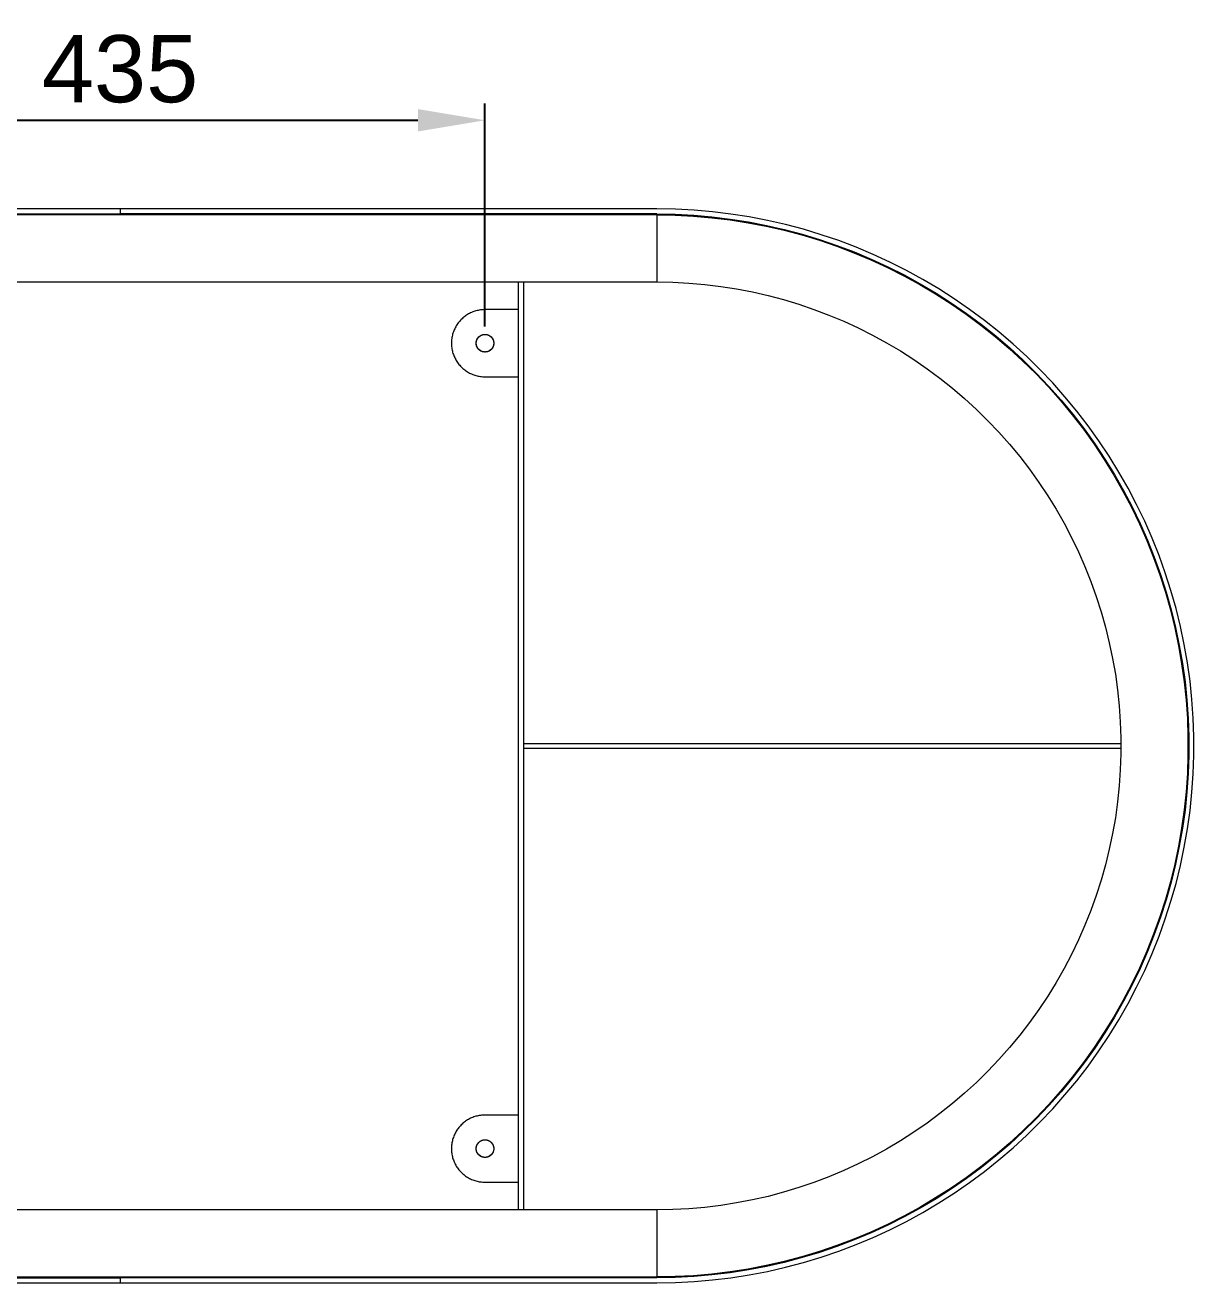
# Model space of a CAD drawing. Header units: millimetres. Extents: x -31 to 4670, y 115 to 3153.
# Drawn here: x 847 to 1544, y 1135 to 1884 of the extents above; entities that cross this region are included whole.
import ezdxf

# ---------------------------------------------------------------- set-up
doc = ezdxf.new("R2010")
doc.units = ezdxf.units.MM
doc.layers.add('ZANO_R', color=7, linetype='Continuous', lineweight=0)
doc.layers.add('ZANO_W', color=1, linetype='Continuous', lineweight=0)
doc.styles.add('Arial', font='arial.ttf')
doc.styles.get("Standard").update_dxf_attribs({"font": 'ARIALUNI.TTF'})
doc.dimstyles.new('pl i ang', dxfattribs={"dimtxt": 50, "dimasz": 50, "dimexe": 1.25, "dimexo": 0.625, "dimgap": 10, "dimtad": 1, "dimtoh": 1, "dimtxsty": 'Standard', "dimcen": 2.5, "dimclrd": 1, "dimclre": 1, "dimclrt": 1, "dimadec": 0, "dimazin": 0, "dimtfac": 1, "dimtmove": 0, "dimatfit": 3, "dimfxl": 1, "dimarcsym": 1})

# ---------------------------------------------------------------- blocks, each defined once
blk = doc.blocks.new('*D363')
at = {"layer": 'ZANO_W', "color": 1, "lineweight": -2}
for p, q in [((686.36, 1704.51), (686.36, 1837.37)), ((1121.36, 1704.51), (1121.36, 1837.37)), ((726.36, 1827.37), (1081.36, 1827.37))]:
    blk.add_line(p, q, dxfattribs=at)
at = {"layer": 'ZANO_W', "color": 1}
for points in [[(726.36, 1834.04), (726.36, 1820.71), (686.36, 1827.37)], [(1081.36, 1820.71), (1081.36, 1834.04), (1121.36, 1827.37)]]:
    blk.add_solid(points, dxfattribs=at)
at = {"layer": 'ZANO_W', "color": 1, "insert": (903.86, 1857.81), "char_height": 40, "attachment_point": 5, "style": 'Arial'}
blk.add_mtext('435', dxfattribs=at)

msp = doc.modelspace()

# ---------------------------------------------------------------- linework, layer by layer
at = {"layer": 'ZANO_R'}
for p, q in [((903.86, 1774.51), (583.86, 1774.51)), ((583.86, 1771.51), (903.86, 1771.51)), ((1223.86, 1771.01), (583.86, 1771.01)), ((903.86, 1774.51), (903.86, 1771.51)), ((1223.86, 1774.51), (903.86, 1774.51)), ((1223.86, 1771.51), (903.86, 1771.51)), ((1141.36, 1771.01), (1141.36, 1771.51)), ((1144.36, 1771.51), (1144.36, 1771.01)), ((1234.91, 1774.32), (1223.86, 1774.51)), ((1223.86, 1771.51), (1234.8, 1771.32)), ((1223.86, 1771.01), (1223.86, 1731.01)), ((1223.86, 1771.01), (1234.79, 1770.82)), ((1234.79, 1770.82), (1245.7, 1770.25)), ((1234.8, 1771.32), (1245.73, 1770.75)), ((1245.94, 1773.74), (1234.91, 1774.32)), ((1245.7, 1770.25), (1256.58, 1769.31)), ((1245.73, 1770.75), (1256.63, 1769.81)), ((1256.94, 1772.79), (1245.94, 1773.74)), ((1256.58, 1769.31), (1267.43, 1767.99)), ((1256.63, 1769.81), (1267.5, 1768.49)), ((1267.91, 1771.46), (1256.94, 1772.79)), ((1278.82, 1769.75), (1267.91, 1771.46)), ((1289.67, 1767.67), (1278.82, 1769.75)), ((1267.43, 1767.99), (1278.22, 1766.3)), ((1267.5, 1768.49), (1278.31, 1766.8)), ((1278.22, 1766.3), (1288.95, 1764.24)), ((1278.31, 1766.8), (1289.06, 1764.73)), ((1288.95, 1764.24), (1299.6, 1761.81)), ((1289.06, 1764.73), (1299.72, 1762.3)), ((1300.44, 1765.21), (1289.67, 1767.67)), ((1299.6, 1761.81), (1310.17, 1759.01)), ((1299.72, 1762.3), (1310.3, 1759.49)), ((1311.12, 1762.38), (1300.44, 1765.21)), ((1321.7, 1759.18), (1311.12, 1762.38)), ((1310.17, 1759.01), (1320.63, 1755.85)), ((1310.3, 1759.49), (1320.78, 1756.33)), ((1320.63, 1755.85), (1330.97, 1752.33)), ((1320.78, 1756.33), (1331.14, 1752.8)), ((1332.15, 1755.63), (1321.7, 1759.18)), ((1342.48, 1751.71), (1332.15, 1755.63)), ((1330.97, 1752.33), (1341.18, 1748.46)), ((1331.14, 1752.8), (1341.37, 1748.92)), ((1341.18, 1748.46), (1351.26, 1744.23)), ((1341.37, 1748.92), (1351.46, 1744.69)), ((1352.67, 1747.44), (1342.48, 1751.71)), ((1362.7, 1742.82), (1352.67, 1747.44)), ((1351.26, 1744.23), (1361.19, 1739.66)), ((1351.46, 1744.69), (1361.4, 1740.11)), ((1361.19, 1739.66), (1370.95, 1734.75)), ((1361.4, 1740.11), (1371.18, 1735.2)), ((1372.57, 1737.85), (1362.7, 1742.82)), ((1370.95, 1734.75), (1380.53, 1729.51)), ((1371.18, 1735.2), (1380.78, 1729.94)), ((1382.26, 1732.55), (1372.57, 1737.85)), ((1391.77, 1726.92), (1382.26, 1732.55)), ((583.86, 1731.01), (1223.86, 1731.01)), ((1141.36, 1178.01), (1141.36, 1731.01)), ((1144.36, 1731.01), (1144.36, 1178.01)), ((1223.86, 1731.01), (1233.4, 1730.84)), ((1233.4, 1730.84), (1242.94, 1730.35)), ((1242.94, 1730.35), (1252.45, 1729.53)), ((1252.45, 1729.53), (1261.92, 1728.38)), ((1261.92, 1728.38), (1271.35, 1726.9)), ((1271.35, 1726.9), (1280.73, 1725.1)), ((1280.73, 1725.1), (1290.03, 1722.97)), ((1380.53, 1729.51), (1389.93, 1723.94)), ((1380.78, 1729.94), (1390.19, 1724.36)), ((1390.19, 1724.36), (1399.41, 1718.46)), ((1401.07, 1720.96), (1391.77, 1726.92)), ((1290.03, 1722.97), (1299.26, 1720.53)), ((1299.26, 1720.53), (1308.4, 1717.77)), ((1308.4, 1717.77), (1317.43, 1714.69)), ((1389.93, 1723.94), (1399.13, 1718.05)), ((1399.13, 1718.05), (1408.12, 1711.84)), ((1399.41, 1718.46), (1408.41, 1712.25)), ((1410.16, 1714.69), (1401.07, 1720.96)), ((1107.71, 1709.12), (1107.21, 1708.65)), ((1108.21, 1709.58), (1107.71, 1709.12)), ((1108.74, 1710.02), (1108.21, 1709.58)), ((1109.27, 1710.44), (1108.74, 1710.02)), ((1109.82, 1710.85), (1109.27, 1710.44)), ((1110.39, 1711.23), (1109.82, 1710.85)), ((1110.97, 1711.6), (1110.39, 1711.23)), ((1111.55, 1711.94), (1110.97, 1711.6)), ((1112.16, 1712.26), (1111.55, 1711.94)), ((1112.77, 1712.57), (1112.16, 1712.26)), ((1113.39, 1712.85), (1112.77, 1712.57)), ((1114.02, 1713.11), (1113.39, 1712.85)), ((1114.66, 1713.35), (1114.02, 1713.11)), ((1115.31, 1713.57), (1114.66, 1713.35)), ((1115.96, 1713.77), (1115.31, 1713.57)), ((1116.62, 1713.94), (1115.96, 1713.77)), ((1117.29, 1714.09), (1116.62, 1713.94)), ((1117.96, 1714.22), (1117.29, 1714.09)), ((1118.63, 1714.32), (1117.96, 1714.22)), ((1119.31, 1714.4), (1118.63, 1714.32)), ((1119.99, 1714.46), (1119.31, 1714.4)), ((1120.67, 1714.5), (1119.99, 1714.46)), ((1121.36, 1714.51), (1120.67, 1714.5)), ((1141.36, 1714.51), (1121.36, 1714.51)), ((1317.43, 1714.69), (1326.36, 1711.31)), ((1326.36, 1711.31), (1335.16, 1707.62)), ((1408.12, 1711.84), (1416.9, 1705.33)), ((1408.41, 1712.25), (1417.2, 1705.72)), ((1419.03, 1708.1), (1410.16, 1714.69)), ((1102.75, 1701.84), (1102.51, 1701.2)), ((1103.01, 1702.48), (1102.75, 1701.84)), ((1103.3, 1703.1), (1103.01, 1702.48)), ((1103.6, 1703.71), (1103.3, 1703.1)), ((1103.92, 1704.31), (1103.6, 1703.71)), ((1104.27, 1704.9), (1103.92, 1704.31)), ((1104.63, 1705.48), (1104.27, 1704.9)), ((1105.02, 1706.04), (1104.63, 1705.48)), ((1105.42, 1706.59), (1105.02, 1706.04)), ((1105.84, 1707.13), (1105.42, 1706.59)), ((1106.28, 1707.65), (1105.84, 1707.13)), ((1106.74, 1708.16), (1106.28, 1707.65)), ((1107.21, 1708.65), (1106.74, 1708.16)), ((1335.16, 1707.62), (1343.83, 1703.63)), ((1343.83, 1703.63), (1352.36, 1699.34)), ((1416.9, 1705.33), (1425.44, 1698.51)), ((1417.2, 1705.72), (1425.76, 1698.9)), ((1427.67, 1701.21), (1419.03, 1708.1)), ((1101.37, 1695.19), (1101.36, 1694.51)), ((1101.36, 1694.51), (1101.37, 1693.82)), ((1101.4, 1695.87), (1101.37, 1695.19)), ((1101.46, 1696.55), (1101.4, 1695.87)), ((1101.54, 1697.23), (1101.46, 1696.55)), ((1101.65, 1697.91), (1101.54, 1697.23)), ((1101.78, 1698.58), (1101.65, 1697.91)), ((1101.93, 1699.24), (1101.78, 1698.58)), ((1102.1, 1699.9), (1101.93, 1699.24)), ((1102.29, 1700.56), (1102.1, 1699.9)), ((1102.51, 1701.2), (1102.29, 1700.56)), ((1116.11, 1694.78), (1116.13, 1694.96)), ((1116.11, 1694.6), (1116.11, 1694.78)), ((1116.11, 1694.42), (1116.11, 1694.6)), ((1116.11, 1694.24), (1116.11, 1694.42)), ((1116.13, 1694.05), (1116.11, 1694.24)), ((1116.13, 1694.96), (1116.15, 1695.14)), ((1116.15, 1693.87), (1116.13, 1694.05)), ((1116.15, 1695.14), (1116.17, 1695.32)), ((1116.17, 1695.32), (1116.2, 1695.5)), ((1116.2, 1695.5), (1116.24, 1695.68)), ((1116.24, 1695.68), (1116.28, 1695.85)), ((1116.28, 1695.85), (1116.33, 1696.03)), ((1116.33, 1696.03), (1116.39, 1696.2)), ((1116.39, 1696.2), (1116.45, 1696.37)), ((1116.45, 1696.37), (1116.52, 1696.54)), ((1116.52, 1696.54), (1116.59, 1696.7)), ((1116.59, 1696.7), (1116.67, 1696.87)), ((1116.67, 1696.87), (1116.75, 1697.03)), ((1116.75, 1697.03), (1116.84, 1697.18)), ((1116.84, 1697.18), (1116.94, 1697.34)), ((1116.94, 1697.34), (1117.04, 1697.49)), ((1117.04, 1697.49), (1117.14, 1697.64)), ((1117.14, 1697.64), (1117.25, 1697.78)), ((1117.25, 1697.78), (1117.37, 1697.92)), ((1117.37, 1697.92), (1117.49, 1698.06)), ((1117.49, 1698.06), (1117.61, 1698.19)), ((1117.61, 1698.19), (1117.74, 1698.31)), ((1117.74, 1698.31), (1117.88, 1698.44)), ((1117.88, 1698.44), (1118.01, 1698.55)), ((1118.01, 1698.55), (1118.16, 1698.67)), ((1118.16, 1698.67), (1118.3, 1698.78)), ((1118.3, 1698.78), (1118.45, 1698.88)), ((1118.45, 1698.88), (1118.6, 1698.98)), ((1118.6, 1698.98), (1118.76, 1699.07)), ((1118.76, 1699.07), (1118.92, 1699.16)), ((1118.92, 1699.16), (1119.08, 1699.24)), ((1119.08, 1699.24), (1119.24, 1699.31)), ((1119.24, 1699.31), (1119.41, 1699.38)), ((1119.41, 1699.38), (1119.58, 1699.45)), ((1119.58, 1699.45), (1119.75, 1699.51)), ((1119.75, 1699.51), (1119.93, 1699.56)), ((1119.93, 1699.56), (1120.1, 1699.6)), ((1120.1, 1699.6), (1120.28, 1699.65)), ((1120.28, 1699.65), (1120.46, 1699.68)), ((1120.46, 1699.68), (1120.63, 1699.71)), ((1120.63, 1699.71), (1120.81, 1699.73)), ((1120.81, 1699.73), (1120.99, 1699.74)), ((1120.99, 1699.74), (1121.18, 1699.75)), ((1121.18, 1699.75), (1121.36, 1699.76)), ((1121.36, 1699.76), (1121.54, 1699.75)), ((1121.54, 1699.75), (1121.72, 1699.74)), ((1121.72, 1699.74), (1121.9, 1699.73)), ((1121.9, 1699.73), (1122.08, 1699.71)), ((1122.08, 1699.71), (1122.26, 1699.68)), ((1122.26, 1699.68), (1122.44, 1699.65)), ((1122.44, 1699.65), (1122.61, 1699.6)), ((1122.61, 1699.6), (1122.79, 1699.56)), ((1122.79, 1699.56), (1122.96, 1699.51)), ((1122.96, 1699.51), (1123.13, 1699.45)), ((1123.13, 1699.45), (1123.3, 1699.38)), ((1123.3, 1699.38), (1123.47, 1699.31)), ((1123.47, 1699.31), (1123.63, 1699.24)), ((1123.63, 1699.24), (1123.8, 1699.16)), ((1123.8, 1699.16), (1123.96, 1699.07)), ((1123.96, 1699.07), (1124.11, 1698.98)), ((1124.11, 1698.98), (1124.26, 1698.88)), ((1124.26, 1698.88), (1124.41, 1698.78)), ((1124.41, 1698.78), (1124.56, 1698.67)), ((1124.56, 1698.67), (1124.7, 1698.55)), ((1124.7, 1698.55), (1124.84, 1698.44)), ((1124.84, 1698.44), (1124.97, 1698.31)), ((1124.97, 1698.31), (1125.1, 1698.19)), ((1125.1, 1698.19), (1125.23, 1698.06)), ((1125.23, 1698.06), (1125.35, 1697.92)), ((1125.35, 1697.92), (1125.46, 1697.78)), ((1125.46, 1697.78), (1125.57, 1697.64)), ((1125.57, 1697.64), (1125.68, 1697.49)), ((1125.68, 1697.49), (1125.78, 1697.34)), ((1125.78, 1697.34), (1125.87, 1697.18)), ((1125.87, 1697.18), (1125.96, 1697.03)), ((1125.96, 1697.03), (1126.05, 1696.87)), ((1126.05, 1696.87), (1126.13, 1696.7)), ((1126.13, 1696.7), (1126.2, 1696.54)), ((1126.2, 1696.54), (1126.27, 1696.37)), ((1126.27, 1696.37), (1126.33, 1696.2)), ((1126.33, 1696.2), (1126.38, 1696.03)), ((1126.38, 1696.03), (1126.43, 1695.85)), ((1126.43, 1695.85), (1126.48, 1695.68)), ((1126.48, 1695.68), (1126.51, 1695.5)), ((1126.51, 1695.5), (1126.54, 1695.32)), ((1126.54, 1695.32), (1126.57, 1695.14)), ((1126.57, 1695.14), (1126.59, 1694.96)), ((1126.59, 1694.05), (1126.57, 1693.87)), ((1126.59, 1694.96), (1126.6, 1694.78)), ((1126.6, 1694.24), (1126.59, 1694.05)), ((1126.6, 1694.78), (1126.61, 1694.6)), ((1126.61, 1694.42), (1126.6, 1694.24)), ((1126.61, 1694.6), (1126.61, 1694.42)), ((1352.36, 1699.34), (1360.73, 1694.75)), ((1360.73, 1694.75), (1368.94, 1689.89)), ((1425.44, 1698.51), (1433.74, 1691.41)), ((1425.76, 1698.9), (1434.07, 1691.79)), ((1436.06, 1694.03), (1427.67, 1701.21)), ((1444.2, 1686.56), (1436.06, 1694.03)), ((1101.37, 1693.82), (1101.4, 1693.14)), ((1101.4, 1693.14), (1101.46, 1692.46)), ((1101.46, 1692.46), (1101.54, 1691.78)), ((1101.54, 1691.78), (1101.65, 1691.11)), ((1101.65, 1691.11), (1101.78, 1690.44)), ((1101.78, 1690.44), (1101.93, 1689.77)), ((1101.93, 1689.77), (1102.1, 1689.11)), ((1102.1, 1689.11), (1102.29, 1688.46)), ((1102.29, 1688.46), (1102.51, 1687.81)), ((1102.51, 1687.81), (1102.75, 1687.17)), ((1102.75, 1687.17), (1103.01, 1686.54)), ((1103.01, 1686.54), (1103.3, 1685.92)), ((1116.17, 1693.69), (1116.15, 1693.87)), ((1116.2, 1693.52), (1116.17, 1693.69)), ((1116.24, 1693.34), (1116.2, 1693.52)), ((1116.28, 1693.16), (1116.24, 1693.34)), ((1116.33, 1692.99), (1116.28, 1693.16)), ((1116.39, 1692.82), (1116.33, 1692.99)), ((1116.45, 1692.65), (1116.39, 1692.82)), ((1116.52, 1692.48), (1116.45, 1692.65)), ((1116.59, 1692.31), (1116.52, 1692.48)), ((1116.67, 1692.15), (1116.59, 1692.31)), ((1116.75, 1691.99), (1116.67, 1692.15)), ((1116.84, 1691.83), (1116.75, 1691.99)), ((1116.94, 1691.68), (1116.84, 1691.83)), ((1117.04, 1691.52), (1116.94, 1691.68)), ((1117.14, 1691.38), (1117.04, 1691.52)), ((1117.25, 1691.23), (1117.14, 1691.38)), ((1117.37, 1691.09), (1117.25, 1691.23)), ((1117.49, 1690.96), (1117.37, 1691.09)), ((1117.61, 1690.83), (1117.49, 1690.96)), ((1117.74, 1690.7), (1117.61, 1690.83)), ((1117.88, 1690.58), (1117.74, 1690.7)), ((1118.01, 1690.46), (1117.88, 1690.58)), ((1118.16, 1690.35), (1118.01, 1690.46)), ((1118.3, 1690.24), (1118.16, 1690.35)), ((1118.45, 1690.14), (1118.3, 1690.24)), ((1118.6, 1690.04), (1118.45, 1690.14)), ((1118.76, 1689.95), (1118.6, 1690.04)), ((1118.92, 1689.86), (1118.76, 1689.95)), ((1119.08, 1689.78), (1118.92, 1689.86)), ((1119.24, 1689.7), (1119.08, 1689.78)), ((1119.41, 1689.63), (1119.24, 1689.7)), ((1119.58, 1689.57), (1119.41, 1689.63)), ((1119.75, 1689.51), (1119.58, 1689.57)), ((1119.93, 1689.46), (1119.75, 1689.51)), ((1120.1, 1689.41), (1119.93, 1689.46)), ((1120.28, 1689.37), (1120.1, 1689.41)), ((1120.46, 1689.34), (1120.28, 1689.37)), ((1120.63, 1689.31), (1120.46, 1689.34)), ((1120.81, 1689.29), (1120.63, 1689.31)), ((1120.99, 1689.27), (1120.81, 1689.29)), ((1121.18, 1689.26), (1120.99, 1689.27)), ((1121.36, 1689.26), (1121.18, 1689.26)), ((1121.54, 1689.26), (1121.36, 1689.26)), ((1121.72, 1689.27), (1121.54, 1689.26)), ((1121.9, 1689.29), (1121.72, 1689.27)), ((1122.08, 1689.31), (1121.9, 1689.29)), ((1122.26, 1689.34), (1122.08, 1689.31)), ((1122.44, 1689.37), (1122.26, 1689.34)), ((1122.61, 1689.41), (1122.44, 1689.37)), ((1122.79, 1689.46), (1122.61, 1689.41)), ((1122.96, 1689.51), (1122.79, 1689.46)), ((1123.13, 1689.57), (1122.96, 1689.51)), ((1123.3, 1689.63), (1123.13, 1689.57)), ((1123.47, 1689.7), (1123.3, 1689.63)), ((1123.63, 1689.78), (1123.47, 1689.7)), ((1123.8, 1689.86), (1123.63, 1689.78)), ((1123.96, 1689.95), (1123.8, 1689.86)), ((1124.11, 1690.04), (1123.96, 1689.95)), ((1124.26, 1690.14), (1124.11, 1690.04)), ((1124.41, 1690.24), (1124.26, 1690.14)), ((1124.56, 1690.35), (1124.41, 1690.24)), ((1124.7, 1690.46), (1124.56, 1690.35)), ((1124.84, 1690.58), (1124.7, 1690.46)), ((1124.97, 1690.7), (1124.84, 1690.58)), ((1125.1, 1690.83), (1124.97, 1690.7)), ((1125.23, 1690.96), (1125.1, 1690.83)), ((1125.35, 1691.09), (1125.23, 1690.96)), ((1125.46, 1691.23), (1125.35, 1691.09)), ((1125.57, 1691.38), (1125.46, 1691.23)), ((1125.68, 1691.52), (1125.57, 1691.38)), ((1125.78, 1691.68), (1125.68, 1691.52)), ((1125.87, 1691.83), (1125.78, 1691.68)), ((1125.96, 1691.99), (1125.87, 1691.83)), ((1126.05, 1692.15), (1125.96, 1691.99)), ((1126.13, 1692.31), (1126.05, 1692.15)), ((1126.2, 1692.48), (1126.13, 1692.31)), ((1126.27, 1692.65), (1126.2, 1692.48)), ((1126.33, 1692.82), (1126.27, 1692.65)), ((1126.38, 1692.99), (1126.33, 1692.82)), ((1126.43, 1693.16), (1126.38, 1692.99)), ((1126.48, 1693.34), (1126.43, 1693.16)), ((1126.51, 1693.52), (1126.48, 1693.34)), ((1126.54, 1693.69), (1126.51, 1693.52)), ((1126.57, 1693.87), (1126.54, 1693.69)), ((1368.94, 1689.89), (1376.98, 1684.74)), ((1433.74, 1691.41), (1441.79, 1684.03)), ((1434.07, 1691.79), (1442.14, 1684.39)), ((1452.08, 1678.82), (1444.2, 1686.56)), ((1103.3, 1685.92), (1103.6, 1685.31)), ((1103.6, 1685.31), (1103.92, 1684.71)), ((1103.92, 1684.71), (1104.27, 1684.12)), ((1104.27, 1684.12), (1104.63, 1683.54)), ((1104.63, 1683.54), (1105.02, 1682.97)), ((1105.02, 1682.97), (1105.42, 1682.42)), ((1105.42, 1682.42), (1105.84, 1681.89)), ((1105.84, 1681.89), (1106.28, 1681.36)), ((1106.28, 1681.36), (1106.74, 1680.86)), ((1106.74, 1680.86), (1107.21, 1680.37)), ((1107.21, 1680.37), (1107.71, 1679.89)), ((1107.71, 1679.89), (1108.21, 1679.43)), ((1108.21, 1679.43), (1108.74, 1678.99)), ((1108.74, 1678.99), (1109.27, 1678.57)), ((1376.98, 1684.74), (1384.84, 1679.32)), ((1384.84, 1679.32), (1392.5, 1673.63)), ((1441.79, 1684.03), (1449.58, 1676.37)), ((1442.14, 1684.39), (1449.94, 1676.72)), ((1109.27, 1678.57), (1109.82, 1678.17)), ((1109.82, 1678.17), (1110.39, 1677.78)), ((1110.39, 1677.78), (1110.97, 1677.42)), ((1110.97, 1677.42), (1111.55, 1677.07)), ((1111.55, 1677.07), (1112.16, 1676.75)), ((1112.16, 1676.75), (1112.77, 1676.45)), ((1112.77, 1676.45), (1113.39, 1676.16)), ((1113.39, 1676.16), (1114.02, 1675.9)), ((1114.02, 1675.9), (1114.66, 1675.66)), ((1114.66, 1675.66), (1115.31, 1675.44)), ((1115.31, 1675.44), (1115.96, 1675.25)), ((1115.96, 1675.25), (1116.62, 1675.08)), ((1116.62, 1675.08), (1117.29, 1674.93)), ((1117.29, 1674.93), (1117.96, 1674.8)), ((1117.96, 1674.8), (1118.63, 1674.69)), ((1118.63, 1674.69), (1119.31, 1674.61)), ((1119.31, 1674.61), (1119.99, 1674.55)), ((1119.99, 1674.55), (1120.67, 1674.52)), ((1120.67, 1674.52), (1121.36, 1674.51)), ((1121.36, 1674.51), (1141.36, 1674.51)), ((1392.5, 1673.63), (1399.96, 1667.68)), ((1449.58, 1676.37), (1457.11, 1668.44)), ((1449.94, 1676.72), (1457.48, 1668.78)), ((1459.69, 1670.81), (1452.08, 1678.82)), ((1399.96, 1667.68), (1407.21, 1661.47)), ((1457.11, 1668.44), (1464.35, 1660.27)), ((1457.48, 1668.78), (1464.73, 1660.59)), ((1467.01, 1662.54), (1459.69, 1670.81)), ((1407.21, 1661.47), (1414.25, 1655.02)), ((1464.35, 1660.27), (1471.31, 1651.84)), ((1464.73, 1660.59), (1471.7, 1652.15)), ((1474.05, 1654.02), (1467.01, 1662.54)), ((1414.25, 1655.02), (1421.06, 1648.33)), ((1471.31, 1651.84), (1477.97, 1643.18)), ((1471.7, 1652.15), (1478.38, 1643.48)), ((1480.78, 1645.27), (1474.05, 1654.02)), ((1421.06, 1648.33), (1427.63, 1641.41)), ((1477.97, 1643.18), (1484.34, 1634.3)), ((1478.38, 1643.48), (1484.75, 1634.58)), ((1487.22, 1636.29), (1480.78, 1645.27)), ((1427.63, 1641.41), (1433.96, 1634.26)), ((1433.96, 1634.26), (1440.04, 1626.9)), ((1484.34, 1634.3), (1490.39, 1625.2)), ((1484.75, 1634.58), (1490.81, 1625.47)), ((1493.33, 1627.09), (1487.22, 1636.29)), ((1440.04, 1626.9), (1445.86, 1619.34)), ((1499.13, 1617.69), (1493.33, 1627.09)), ((1445.86, 1619.34), (1451.42, 1611.58)), ((1490.39, 1625.2), (1496.12, 1615.9)), ((1490.81, 1625.47), (1496.55, 1616.16)), ((1451.42, 1611.58), (1456.7, 1603.63)), ((1496.12, 1615.9), (1501.53, 1606.41)), ((1496.55, 1616.16), (1501.97, 1606.65)), ((1504.6, 1608.09), (1499.13, 1617.69)), ((1501.53, 1606.41), (1506.61, 1596.73)), ((1501.97, 1606.65), (1507.05, 1596.96)), ((1509.73, 1598.31), (1504.6, 1608.09)), ((1456.7, 1603.63), (1461.71, 1595.5)), ((1506.61, 1596.73), (1511.35, 1586.89)), ((1507.05, 1596.96), (1511.8, 1587.1)), ((1514.52, 1588.35), (1509.73, 1598.31)), ((1461.71, 1595.5), (1466.44, 1587.21)), ((1466.44, 1587.21), (1470.87, 1578.76)), ((1511.35, 1586.89), (1515.74, 1576.89)), ((1511.8, 1587.1), (1516.2, 1577.08)), ((1518.97, 1578.24), (1514.52, 1588.35)), ((1470.87, 1578.76), (1475.01, 1570.16)), ((1515.74, 1576.89), (1519.79, 1566.74)), ((1516.2, 1577.08), (1520.26, 1566.92)), ((1523.07, 1567.98), (1518.97, 1578.24)), ((1475.01, 1570.16), (1478.85, 1561.42)), ((1519.79, 1566.74), (1523.49, 1556.46)), ((1520.26, 1566.92), (1523.96, 1556.62)), ((1526.8, 1557.59), (1523.07, 1567.98)), ((1478.85, 1561.42), (1482.39, 1552.56)), ((1482.39, 1552.56), (1485.62, 1543.57)), ((1523.49, 1556.46), (1526.83, 1546.06)), ((1523.96, 1556.62), (1527.31, 1546.2)), ((1530.18, 1547.07), (1526.8, 1557.59)), ((1526.83, 1546.06), (1529.81, 1535.54)), ((1527.31, 1546.2), (1530.29, 1535.67)), ((1533.19, 1536.44), (1530.18, 1547.07)), ((1485.62, 1543.57), (1488.54, 1534.49)), ((1488.54, 1534.49), (1491.14, 1525.3)), ((1529.81, 1535.54), (1532.43, 1524.94)), ((1530.29, 1535.67), (1532.91, 1525.05)), ((1535.84, 1525.71), (1533.19, 1536.44)), ((1491.14, 1525.3), (1493.43, 1516.03)), ((1532.43, 1524.94), (1534.67, 1514.24)), ((1532.91, 1525.05), (1535.16, 1514.34)), ((1538.11, 1514.9), (1535.84, 1525.71)), ((1493.43, 1516.03), (1495.39, 1506.69)), ((1534.67, 1514.24), (1536.55, 1503.48)), ((1535.16, 1514.34), (1537.04, 1503.56)), ((1540.01, 1504.02), (1538.11, 1514.9)), ((1495.39, 1506.69), (1497.03, 1497.29)), ((1536.55, 1503.48), (1538.05, 1492.66)), ((1537.04, 1503.56), (1538.55, 1492.72)), ((1541.53, 1493.08), (1540.01, 1504.02)), ((1497.03, 1497.29), (1498.35, 1487.84)), ((1538.05, 1492.66), (1539.18, 1481.79)), ((1538.55, 1492.72), (1539.68, 1481.83)), ((1542.67, 1482.09), (1541.53, 1493.08)), ((1498.35, 1487.84), (1499.33, 1478.34)), ((1499.33, 1478.34), (1499.99, 1468.82)), ((1539.18, 1481.79), (1539.94, 1470.89)), ((1539.68, 1481.83), (1540.44, 1470.92)), ((1543.43, 1471.07), (1542.67, 1482.09)), ((1539.94, 1470.89), (1540.31, 1459.97)), ((1540.44, 1470.92), (1540.81, 1459.98)), ((1543.81, 1460.03), (1543.43, 1471.07)), ((1499.99, 1468.82), (1500.32, 1459.28)), ((1144.36, 1456.01), (1500.36, 1456.01)), ((1500.32, 1459.28), (1500.32, 1449.73)), ((1500.36, 1456.01), (1500.36, 1453.01)), ((1540.31, 1459.97), (1540.31, 1449.04)), ((1540.36, 1456.01), (1540.86, 1456.01)), ((1540.81, 1459.98), (1540.81, 1449.04)), ((1543.81, 1448.98), (1543.81, 1460.03)), ((1500.36, 1453.01), (1144.36, 1453.01)), ((1500.32, 1449.73), (1499.99, 1440.2)), ((1540.31, 1449.04), (1539.94, 1438.12)), ((1540.86, 1453.01), (1540.36, 1453.01)), ((1540.81, 1449.04), (1540.44, 1438.1)), ((1543.43, 1437.94), (1543.81, 1448.98)), ((1499.99, 1440.2), (1499.33, 1430.67)), ((1539.94, 1438.12), (1539.18, 1427.22)), ((1540.44, 1438.1), (1539.68, 1427.18)), ((1542.67, 1426.92), (1543.43, 1437.94)), ((1499.33, 1430.67), (1498.35, 1421.18)), ((1539.18, 1427.22), (1538.05, 1416.36)), ((1539.68, 1427.18), (1538.55, 1416.3)), ((1541.53, 1415.94), (1542.67, 1426.92)), ((1498.35, 1421.18), (1497.03, 1411.72)), ((1497.03, 1411.72), (1495.39, 1402.32)), ((1538.05, 1416.36), (1536.55, 1405.54)), ((1538.55, 1416.3), (1537.04, 1405.46)), ((1540.01, 1404.99), (1541.53, 1415.94)), ((1495.39, 1402.32), (1493.43, 1392.98)), ((1536.55, 1405.54), (1534.67, 1394.77)), ((1537.04, 1405.46), (1535.16, 1394.68)), ((1538.11, 1394.11), (1540.01, 1404.99)), ((1534.67, 1394.77), (1532.43, 1384.08)), ((1535.16, 1394.68), (1532.91, 1383.97)), ((1493.43, 1392.98), (1491.14, 1383.71)), ((1535.84, 1383.3), (1538.11, 1394.11)), ((1491.14, 1383.71), (1488.54, 1374.53)), ((1532.43, 1384.08), (1529.81, 1373.47)), ((1532.91, 1383.97), (1530.29, 1373.34)), ((1533.19, 1372.57), (1535.84, 1383.3)), ((1488.54, 1374.53), (1485.62, 1365.44)), ((1529.81, 1373.47), (1526.83, 1362.96)), ((1530.29, 1373.34), (1527.31, 1362.81)), ((1530.18, 1361.95), (1533.19, 1372.57)), ((1485.62, 1365.44), (1482.39, 1356.46)), ((1526.83, 1362.96), (1523.49, 1352.56)), ((1527.31, 1362.81), (1523.96, 1352.4)), ((1526.8, 1351.43), (1530.18, 1361.95)), ((1482.39, 1356.46), (1478.85, 1347.59)), ((1523.49, 1352.56), (1519.79, 1342.27)), ((1523.96, 1352.4), (1520.26, 1342.1)), ((1523.07, 1341.03), (1526.8, 1351.43)), ((1478.85, 1347.59), (1475.01, 1338.86)), ((1519.79, 1342.27), (1515.74, 1332.13)), ((1520.26, 1342.1), (1516.2, 1331.93)), ((1475.01, 1338.86), (1470.87, 1330.26)), ((1518.97, 1330.77), (1523.07, 1341.03)), ((1470.87, 1330.26), (1466.44, 1321.8)), ((1515.74, 1332.13), (1511.35, 1322.13)), ((1516.2, 1331.93), (1511.8, 1321.92)), ((1514.52, 1320.66), (1518.97, 1330.77)), ((1466.44, 1321.8), (1461.71, 1313.51)), ((1511.35, 1322.13), (1506.61, 1312.28)), ((1511.8, 1321.92), (1507.05, 1312.06)), ((1509.73, 1310.71), (1514.52, 1320.66)), ((1461.71, 1313.51), (1456.7, 1305.39)), ((1506.61, 1312.28), (1501.53, 1302.61)), ((1507.05, 1312.06), (1501.97, 1302.37)), ((1456.7, 1305.39), (1451.42, 1297.44)), ((1504.6, 1300.93), (1509.73, 1310.71)), ((1451.42, 1297.44), (1445.86, 1289.68)), ((1501.53, 1302.61), (1496.12, 1293.11)), ((1501.97, 1302.37), (1496.55, 1292.86)), ((1499.13, 1291.33), (1504.6, 1300.93)), ((1445.86, 1289.68), (1440.04, 1282.11)), ((1496.12, 1293.11), (1490.39, 1283.81)), ((1496.55, 1292.86), (1490.81, 1283.54)), ((1493.33, 1281.92), (1499.13, 1291.33)), ((1440.04, 1282.11), (1433.96, 1274.75)), ((1490.39, 1283.81), (1484.34, 1274.71)), ((1490.81, 1283.54), (1484.75, 1274.43)), ((1487.22, 1272.73), (1493.33, 1281.92)), ((1433.96, 1274.75), (1427.63, 1267.61)), ((1484.34, 1274.71), (1477.97, 1265.83)), ((1484.75, 1274.43), (1478.38, 1265.53)), ((1427.63, 1267.61), (1421.06, 1260.69)), ((1480.78, 1263.74), (1487.22, 1272.73)), ((1421.06, 1260.69), (1414.25, 1254)), ((1477.97, 1265.83), (1471.31, 1257.17)), ((1478.38, 1265.53), (1471.7, 1256.86)), ((1474.05, 1254.99), (1480.78, 1263.74)), ((1414.25, 1254), (1407.21, 1247.54)), ((1471.31, 1257.17), (1464.35, 1248.75)), ((1471.7, 1256.86), (1464.73, 1248.42)), ((1467.01, 1246.47), (1474.05, 1254.99)), ((1407.21, 1247.54), (1399.96, 1241.34)), ((1464.35, 1248.75), (1457.11, 1240.57)), ((1464.73, 1248.42), (1457.48, 1240.23)), ((1459.69, 1238.21), (1467.01, 1246.47)), ((1399.96, 1241.34), (1392.5, 1235.39)), ((1457.11, 1240.57), (1449.58, 1232.65)), ((1457.48, 1240.23), (1449.94, 1232.3)), ((1452.08, 1230.19), (1459.69, 1238.21)), ((1108.21, 1229.58), (1107.71, 1229.12)), ((1108.74, 1230.02), (1108.21, 1229.58)), ((1109.27, 1230.44), (1108.74, 1230.02)), ((1109.82, 1230.85), (1109.27, 1230.44)), ((1110.39, 1231.23), (1109.82, 1230.85)), ((1110.97, 1231.6), (1110.39, 1231.23)), ((1111.55, 1231.94), (1110.97, 1231.6)), ((1112.16, 1232.26), (1111.55, 1231.94)), ((1112.77, 1232.57), (1112.16, 1232.26)), ((1113.39, 1232.85), (1112.77, 1232.57)), ((1114.02, 1233.11), (1113.39, 1232.85)), ((1114.66, 1233.35), (1114.02, 1233.11)), ((1115.31, 1233.57), (1114.66, 1233.35)), ((1115.96, 1233.77), (1115.31, 1233.57)), ((1116.62, 1233.94), (1115.96, 1233.77)), ((1117.29, 1234.09), (1116.62, 1233.94)), ((1117.96, 1234.22), (1117.29, 1234.09)), ((1118.63, 1234.32), (1117.96, 1234.22)), ((1119.31, 1234.4), (1118.63, 1234.32)), ((1119.99, 1234.46), (1119.31, 1234.4)), ((1120.67, 1234.5), (1119.99, 1234.46)), ((1121.36, 1234.51), (1120.67, 1234.5)), ((1141.36, 1234.51), (1121.36, 1234.51)), ((1384.84, 1229.7), (1376.98, 1224.28)), ((1392.5, 1235.39), (1384.84, 1229.7)), ((1449.58, 1232.65), (1441.79, 1224.99)), ((1449.94, 1232.3), (1442.14, 1224.63)), ((1444.2, 1222.45), (1452.08, 1230.19)), ((1102.75, 1221.84), (1102.51, 1221.2)), ((1103.01, 1222.48), (1102.75, 1221.84)), ((1103.3, 1223.1), (1103.01, 1222.48)), ((1103.6, 1223.71), (1103.3, 1223.1)), ((1103.92, 1224.31), (1103.6, 1223.71)), ((1104.27, 1224.9), (1103.92, 1224.31)), ((1104.63, 1225.48), (1104.27, 1224.9)), ((1105.02, 1226.04), (1104.63, 1225.48)), ((1105.42, 1226.59), (1105.02, 1226.04)), ((1105.84, 1227.13), (1105.42, 1226.59)), ((1106.28, 1227.65), (1105.84, 1227.13)), ((1106.74, 1228.16), (1106.28, 1227.65)), ((1107.21, 1228.65), (1106.74, 1228.16)), ((1107.71, 1229.12), (1107.21, 1228.65)), ((1376.98, 1224.28), (1368.94, 1219.13)), ((1441.79, 1224.99), (1433.74, 1217.6)), ((1442.14, 1224.63), (1434.07, 1217.23)), ((1436.06, 1214.98), (1444.2, 1222.45)), ((1101.37, 1215.19), (1101.36, 1214.51)), ((1101.36, 1214.51), (1101.37, 1213.82)), ((1101.4, 1215.87), (1101.37, 1215.19)), ((1101.46, 1216.55), (1101.4, 1215.87)), ((1101.54, 1217.23), (1101.46, 1216.55)), ((1101.65, 1217.91), (1101.54, 1217.23)), ((1101.78, 1218.58), (1101.65, 1217.91)), ((1101.93, 1219.24), (1101.78, 1218.58)), ((1102.1, 1219.9), (1101.93, 1219.24)), ((1102.29, 1220.56), (1102.1, 1219.9)), ((1102.51, 1221.2), (1102.29, 1220.56)), ((1116.11, 1214.78), (1116.13, 1214.96)), ((1116.11, 1214.6), (1116.11, 1214.78)), ((1116.11, 1214.42), (1116.11, 1214.6)), ((1116.11, 1214.24), (1116.11, 1214.42)), ((1116.13, 1214.96), (1116.15, 1215.14)), ((1116.15, 1215.14), (1116.17, 1215.32)), ((1116.17, 1215.32), (1116.2, 1215.5)), ((1116.2, 1215.5), (1116.24, 1215.68)), ((1116.24, 1215.68), (1116.28, 1215.85)), ((1116.28, 1215.85), (1116.33, 1216.03)), ((1116.33, 1216.03), (1116.39, 1216.2)), ((1116.39, 1216.2), (1116.45, 1216.37)), ((1116.45, 1216.37), (1116.52, 1216.54)), ((1116.52, 1216.54), (1116.59, 1216.7)), ((1116.59, 1216.7), (1116.67, 1216.87)), ((1116.67, 1216.87), (1116.75, 1217.03)), ((1116.75, 1217.03), (1116.84, 1217.18)), ((1116.84, 1217.18), (1116.94, 1217.34)), ((1116.94, 1217.34), (1117.04, 1217.49)), ((1117.04, 1217.49), (1117.14, 1217.64)), ((1117.14, 1217.64), (1117.25, 1217.78)), ((1117.25, 1217.78), (1117.37, 1217.92)), ((1117.37, 1217.92), (1117.49, 1218.06)), ((1117.49, 1218.06), (1117.61, 1218.19)), ((1117.61, 1218.19), (1117.74, 1218.31)), ((1117.74, 1218.31), (1117.88, 1218.44)), ((1117.88, 1218.44), (1118.01, 1218.55)), ((1118.01, 1218.55), (1118.16, 1218.67)), ((1118.16, 1218.67), (1118.3, 1218.78)), ((1118.3, 1218.78), (1118.45, 1218.88)), ((1118.45, 1218.88), (1118.6, 1218.98)), ((1118.6, 1218.98), (1118.76, 1219.07)), ((1118.76, 1219.07), (1118.92, 1219.16)), ((1118.92, 1219.16), (1119.08, 1219.24)), ((1119.08, 1219.24), (1119.24, 1219.31)), ((1119.24, 1219.31), (1119.41, 1219.38)), ((1119.41, 1219.38), (1119.58, 1219.45)), ((1119.58, 1219.45), (1119.75, 1219.51)), ((1119.75, 1219.51), (1119.93, 1219.56)), ((1119.93, 1219.56), (1120.1, 1219.6)), ((1120.1, 1219.6), (1120.28, 1219.65)), ((1120.28, 1219.65), (1120.46, 1219.68)), ((1120.46, 1219.68), (1120.63, 1219.71)), ((1120.63, 1219.71), (1120.81, 1219.73)), ((1120.81, 1219.73), (1120.99, 1219.74)), ((1120.99, 1219.74), (1121.18, 1219.75)), ((1121.18, 1219.75), (1121.36, 1219.76)), ((1121.36, 1219.76), (1121.54, 1219.75)), ((1121.54, 1219.75), (1121.72, 1219.74)), ((1121.72, 1219.74), (1121.9, 1219.73)), ((1121.9, 1219.73), (1122.08, 1219.71)), ((1122.08, 1219.71), (1122.26, 1219.68)), ((1122.26, 1219.68), (1122.44, 1219.65)), ((1122.44, 1219.65), (1122.61, 1219.6)), ((1122.61, 1219.6), (1122.79, 1219.56)), ((1122.79, 1219.56), (1122.96, 1219.51)), ((1122.96, 1219.51), (1123.13, 1219.45)), ((1123.13, 1219.45), (1123.3, 1219.38)), ((1123.3, 1219.38), (1123.47, 1219.31)), ((1123.47, 1219.31), (1123.63, 1219.24)), ((1123.63, 1219.24), (1123.8, 1219.16)), ((1123.8, 1219.16), (1123.96, 1219.07)), ((1123.96, 1219.07), (1124.11, 1218.98)), ((1124.11, 1218.98), (1124.26, 1218.88)), ((1124.26, 1218.88), (1124.41, 1218.78)), ((1124.41, 1218.78), (1124.56, 1218.67)), ((1124.56, 1218.67), (1124.7, 1218.55)), ((1124.7, 1218.55), (1124.84, 1218.44)), ((1124.84, 1218.44), (1124.97, 1218.31)), ((1124.97, 1218.31), (1125.1, 1218.19)), ((1125.1, 1218.19), (1125.23, 1218.06)), ((1125.23, 1218.06), (1125.35, 1217.92)), ((1125.35, 1217.92), (1125.46, 1217.78)), ((1125.46, 1217.78), (1125.57, 1217.64)), ((1125.57, 1217.64), (1125.68, 1217.49)), ((1125.68, 1217.49), (1125.78, 1217.34)), ((1125.78, 1217.34), (1125.87, 1217.18)), ((1125.87, 1217.18), (1125.96, 1217.03)), ((1125.96, 1217.03), (1126.05, 1216.87)), ((1126.05, 1216.87), (1126.13, 1216.7)), ((1126.13, 1216.7), (1126.2, 1216.54)), ((1126.2, 1216.54), (1126.27, 1216.37)), ((1126.27, 1216.37), (1126.33, 1216.2)), ((1126.33, 1216.2), (1126.38, 1216.03)), ((1126.38, 1216.03), (1126.43, 1215.85)), ((1126.43, 1215.85), (1126.48, 1215.68)), ((1126.48, 1215.68), (1126.51, 1215.5)), ((1126.51, 1215.5), (1126.54, 1215.32)), ((1126.54, 1215.32), (1126.57, 1215.14)), ((1126.57, 1215.14), (1126.59, 1214.96)), ((1126.59, 1214.96), (1126.6, 1214.78)), ((1126.6, 1214.78), (1126.61, 1214.6)), ((1126.61, 1214.42), (1126.6, 1214.24)), ((1126.61, 1214.6), (1126.61, 1214.42)), ((1368.94, 1219.13), (1360.73, 1214.26)), ((1433.74, 1217.6), (1425.44, 1210.5)), ((1434.07, 1217.23), (1425.76, 1210.12)), ((1427.67, 1207.8), (1436.06, 1214.98)), ((1101.37, 1213.82), (1101.4, 1213.14)), ((1101.4, 1213.14), (1101.46, 1212.46)), ((1101.46, 1212.46), (1101.54, 1211.78)), ((1101.54, 1211.78), (1101.65, 1211.11)), ((1101.65, 1211.11), (1101.78, 1210.44)), ((1101.78, 1210.44), (1101.93, 1209.77)), ((1101.93, 1209.77), (1102.1, 1209.11)), ((1102.1, 1209.11), (1102.29, 1208.46)), ((1102.29, 1208.46), (1102.51, 1207.81)), ((1102.51, 1207.81), (1102.75, 1207.17)), ((1102.75, 1207.17), (1103.01, 1206.54)), ((1116.13, 1214.05), (1116.11, 1214.24)), ((1116.15, 1213.87), (1116.13, 1214.05)), ((1116.17, 1213.69), (1116.15, 1213.87)), ((1116.2, 1213.52), (1116.17, 1213.69)), ((1116.24, 1213.34), (1116.2, 1213.52)), ((1116.28, 1213.16), (1116.24, 1213.34)), ((1116.33, 1212.99), (1116.28, 1213.16)), ((1116.39, 1212.82), (1116.33, 1212.99)), ((1116.45, 1212.65), (1116.39, 1212.82)), ((1116.52, 1212.48), (1116.45, 1212.65)), ((1116.59, 1212.31), (1116.52, 1212.48)), ((1116.67, 1212.15), (1116.59, 1212.31)), ((1116.75, 1211.99), (1116.67, 1212.15)), ((1116.84, 1211.83), (1116.75, 1211.99)), ((1116.94, 1211.68), (1116.84, 1211.83)), ((1117.04, 1211.52), (1116.94, 1211.68)), ((1117.14, 1211.38), (1117.04, 1211.52)), ((1117.25, 1211.23), (1117.14, 1211.38)), ((1117.37, 1211.09), (1117.25, 1211.23)), ((1117.49, 1210.96), (1117.37, 1211.09)), ((1117.61, 1210.83), (1117.49, 1210.96)), ((1117.74, 1210.7), (1117.61, 1210.83)), ((1117.88, 1210.58), (1117.74, 1210.7)), ((1118.01, 1210.46), (1117.88, 1210.58)), ((1118.16, 1210.35), (1118.01, 1210.46)), ((1118.3, 1210.24), (1118.16, 1210.35)), ((1118.45, 1210.14), (1118.3, 1210.24)), ((1118.6, 1210.04), (1118.45, 1210.14)), ((1118.76, 1209.95), (1118.6, 1210.04)), ((1118.92, 1209.86), (1118.76, 1209.95)), ((1119.08, 1209.78), (1118.92, 1209.86)), ((1119.24, 1209.7), (1119.08, 1209.78)), ((1119.41, 1209.63), (1119.24, 1209.7)), ((1119.58, 1209.57), (1119.41, 1209.63)), ((1119.75, 1209.51), (1119.58, 1209.57)), ((1119.93, 1209.46), (1119.75, 1209.51)), ((1120.1, 1209.41), (1119.93, 1209.46)), ((1120.28, 1209.37), (1120.1, 1209.41)), ((1120.46, 1209.34), (1120.28, 1209.37)), ((1120.63, 1209.31), (1120.46, 1209.34)), ((1120.81, 1209.29), (1120.63, 1209.31)), ((1120.99, 1209.27), (1120.81, 1209.29)), ((1121.18, 1209.26), (1120.99, 1209.27)), ((1121.36, 1209.26), (1121.18, 1209.26)), ((1121.54, 1209.26), (1121.36, 1209.26)), ((1121.72, 1209.27), (1121.54, 1209.26)), ((1121.9, 1209.29), (1121.72, 1209.27)), ((1122.08, 1209.31), (1121.9, 1209.29)), ((1122.26, 1209.34), (1122.08, 1209.31)), ((1122.44, 1209.37), (1122.26, 1209.34)), ((1122.61, 1209.41), (1122.44, 1209.37)), ((1122.79, 1209.46), (1122.61, 1209.41)), ((1122.96, 1209.51), (1122.79, 1209.46)), ((1123.13, 1209.57), (1122.96, 1209.51)), ((1123.3, 1209.63), (1123.13, 1209.57)), ((1123.47, 1209.7), (1123.3, 1209.63)), ((1123.63, 1209.78), (1123.47, 1209.7)), ((1123.8, 1209.86), (1123.63, 1209.78)), ((1123.96, 1209.95), (1123.8, 1209.86)), ((1124.11, 1210.04), (1123.96, 1209.95)), ((1124.26, 1210.14), (1124.11, 1210.04)), ((1124.41, 1210.24), (1124.26, 1210.14)), ((1124.56, 1210.35), (1124.41, 1210.24)), ((1124.7, 1210.46), (1124.56, 1210.35)), ((1124.84, 1210.58), (1124.7, 1210.46)), ((1124.97, 1210.7), (1124.84, 1210.58)), ((1125.1, 1210.83), (1124.97, 1210.7)), ((1125.23, 1210.96), (1125.1, 1210.83)), ((1125.35, 1211.09), (1125.23, 1210.96)), ((1125.46, 1211.23), (1125.35, 1211.09)), ((1125.57, 1211.38), (1125.46, 1211.23)), ((1125.68, 1211.52), (1125.57, 1211.38)), ((1125.78, 1211.68), (1125.68, 1211.52)), ((1125.87, 1211.83), (1125.78, 1211.68)), ((1125.96, 1211.99), (1125.87, 1211.83)), ((1126.05, 1212.15), (1125.96, 1211.99)), ((1126.13, 1212.31), (1126.05, 1212.15)), ((1126.2, 1212.48), (1126.13, 1212.31)), ((1126.27, 1212.65), (1126.2, 1212.48)), ((1126.33, 1212.82), (1126.27, 1212.65)), ((1126.38, 1212.99), (1126.33, 1212.82)), ((1126.43, 1213.16), (1126.38, 1212.99)), ((1126.48, 1213.34), (1126.43, 1213.16)), ((1126.51, 1213.52), (1126.48, 1213.34)), ((1126.54, 1213.69), (1126.51, 1213.52)), ((1126.57, 1213.87), (1126.54, 1213.69)), ((1126.59, 1214.05), (1126.57, 1213.87)), ((1126.6, 1214.24), (1126.59, 1214.05)), ((1352.36, 1209.68), (1343.83, 1205.39)), ((1360.73, 1214.26), (1352.36, 1209.68)), ((1425.44, 1210.5), (1416.9, 1203.69)), ((1425.76, 1210.12), (1417.2, 1203.29)), ((1419.03, 1200.91), (1427.67, 1207.8)), ((1103.01, 1206.54), (1103.3, 1205.92)), ((1103.3, 1205.92), (1103.6, 1205.31)), ((1103.6, 1205.31), (1103.92, 1204.71)), ((1103.92, 1204.71), (1104.27, 1204.12)), ((1104.27, 1204.12), (1104.63, 1203.54)), ((1104.63, 1203.54), (1105.02, 1202.97)), ((1105.02, 1202.97), (1105.42, 1202.42)), ((1105.42, 1202.42), (1105.84, 1201.89)), ((1105.84, 1201.89), (1106.28, 1201.36)), ((1106.28, 1201.36), (1106.74, 1200.86)), ((1106.74, 1200.86), (1107.21, 1200.37)), ((1107.21, 1200.37), (1107.71, 1199.89)), ((1107.71, 1199.89), (1108.21, 1199.43)), ((1108.21, 1199.43), (1108.74, 1198.99)), ((1335.16, 1201.4), (1326.36, 1197.71)), ((1343.83, 1205.39), (1335.16, 1201.4)), ((1416.9, 1203.69), (1408.12, 1197.18)), ((1417.2, 1203.29), (1408.41, 1196.77)), ((1410.16, 1194.33), (1419.03, 1200.91)), ((1108.74, 1198.99), (1109.27, 1198.57)), ((1109.27, 1198.57), (1109.82, 1198.17)), ((1109.82, 1198.17), (1110.39, 1197.78)), ((1110.39, 1197.78), (1110.97, 1197.42)), ((1110.97, 1197.42), (1111.55, 1197.07)), ((1111.55, 1197.07), (1112.16, 1196.75)), ((1112.16, 1196.75), (1112.77, 1196.45)), ((1112.77, 1196.45), (1113.39, 1196.16)), ((1113.39, 1196.16), (1114.02, 1195.9)), ((1114.02, 1195.9), (1114.66, 1195.66)), ((1114.66, 1195.66), (1115.31, 1195.44)), ((1115.31, 1195.44), (1115.96, 1195.25)), ((1115.96, 1195.25), (1116.62, 1195.08)), ((1116.62, 1195.08), (1117.29, 1194.93)), ((1117.29, 1194.93), (1117.96, 1194.8)), ((1117.96, 1194.8), (1118.63, 1194.69)), ((1118.63, 1194.69), (1119.31, 1194.61)), ((1119.31, 1194.61), (1119.99, 1194.55)), ((1119.99, 1194.55), (1120.67, 1194.52)), ((1120.67, 1194.52), (1121.36, 1194.51)), ((1121.36, 1194.51), (1141.36, 1194.51)), ((1317.43, 1194.32), (1308.4, 1191.25)), ((1326.36, 1197.71), (1317.43, 1194.32)), ((1408.12, 1197.18), (1399.13, 1190.97)), ((1408.41, 1196.77), (1399.41, 1190.55)), ((1401.07, 1188.05), (1410.16, 1194.33)), ((1290.03, 1186.04), (1280.73, 1183.92)), ((1299.26, 1188.49), (1290.03, 1186.04)), ((1308.4, 1191.25), (1299.26, 1188.49)), ((1389.93, 1185.08), (1380.53, 1179.5)), ((1390.19, 1184.65), (1380.78, 1179.07)), ((1399.13, 1190.97), (1389.93, 1185.08)), ((1399.41, 1190.55), (1390.19, 1184.65)), ((1391.77, 1182.1), (1401.07, 1188.05)), ((1223.86, 1178.01), (583.86, 1178.01)), ((1233.4, 1178.17), (1223.86, 1178.01)), ((1223.86, 1178.01), (1223.86, 1138.01)), ((1242.94, 1178.67), (1233.4, 1178.17)), ((1252.45, 1179.49), (1242.94, 1178.67)), ((1261.92, 1180.64), (1252.45, 1179.49)), ((1271.35, 1182.12), (1261.92, 1180.64)), ((1280.73, 1183.92), (1271.35, 1182.12)), ((1380.53, 1179.5), (1370.95, 1174.26)), ((1380.78, 1179.07), (1371.18, 1173.82)), ((1382.26, 1176.46), (1391.77, 1182.1)), ((1361.19, 1169.35), (1351.26, 1164.78)), ((1370.95, 1174.26), (1361.19, 1169.35)), ((1371.18, 1173.82), (1361.4, 1168.9)), ((1362.7, 1166.2), (1372.57, 1171.16)), ((1372.57, 1171.16), (1382.26, 1176.46)), ((1351.26, 1164.78), (1341.18, 1160.56)), ((1351.46, 1164.32), (1341.37, 1160.09)), ((1361.4, 1168.9), (1351.46, 1164.32)), ((1352.67, 1161.58), (1362.7, 1166.2)), ((1330.97, 1156.68), (1320.63, 1153.16)), ((1331.14, 1156.21), (1320.78, 1152.69)), ((1341.18, 1160.56), (1330.97, 1156.68)), ((1341.37, 1160.09), (1331.14, 1156.21)), ((1332.15, 1153.39), (1342.48, 1157.31)), ((1342.48, 1157.31), (1352.67, 1161.58)), ((1299.6, 1147.2), (1288.95, 1144.77)), ((1310.17, 1150), (1299.6, 1147.2)), ((1310.3, 1149.52), (1299.72, 1146.72)), ((1320.63, 1153.16), (1310.17, 1150)), ((1320.78, 1152.69), (1310.3, 1149.52)), ((1311.12, 1146.63), (1321.7, 1149.83)), ((1321.7, 1149.83), (1332.15, 1153.39)), ((1256.58, 1139.7), (1245.7, 1138.76)), ((1267.43, 1141.02), (1256.58, 1139.7)), ((1267.5, 1140.53), (1256.63, 1139.21)), ((1278.22, 1142.71), (1267.43, 1141.02)), ((1278.31, 1142.22), (1267.5, 1140.53)), ((1288.95, 1144.77), (1278.22, 1142.71)), ((1289.06, 1144.28), (1278.31, 1142.22)), ((1278.82, 1139.26), (1289.67, 1141.35)), ((1299.72, 1146.72), (1289.06, 1144.28)), ((1289.67, 1141.35), (1300.44, 1143.81)), ((1300.44, 1143.81), (1311.12, 1146.63)), ((583.86, 1138.01), (1223.86, 1138.01)), ((583.86, 1137.51), (903.86, 1137.51)), ((583.86, 1134.51), (903.86, 1134.51)), ((903.86, 1137.51), (903.86, 1134.51)), ((1223.86, 1137.51), (903.86, 1137.51)), ((903.86, 1134.51), (1223.86, 1134.51)), ((1141.36, 1137.51), (1141.36, 1138.01)), ((1144.36, 1138.01), (1144.36, 1137.51)), ((1234.79, 1138.2), (1223.86, 1138.01)), ((1234.8, 1137.7), (1223.86, 1137.51)), ((1223.86, 1134.51), (1234.91, 1134.7)), ((1245.7, 1138.76), (1234.79, 1138.2)), ((1245.73, 1138.26), (1234.8, 1137.7)), ((1234.91, 1134.7), (1245.94, 1135.27)), ((1256.63, 1139.21), (1245.73, 1138.26)), ((1245.94, 1135.27), (1256.94, 1136.22)), ((1256.94, 1136.22), (1267.91, 1137.55)), ((1267.91, 1137.55), (1278.82, 1139.26))]:
    msp.add_line(p, q, dxfattribs=at)
for centre in [(1121.36, 1694.51), (1121.36, 1214.51)]:
    msp.add_circle(centre, 5.25, dxfattribs=at)

# ---------------------------------------------------------------- dimensions: what is measured, and where the dimension line sits
at = {"layer": 'ZANO_W'}
dim = msp.add_linear_dim(base=(1121.36, 1827.37), p1=(686.36, 1694.51), p2=(1121.36, 1694.51), dimstyle='pl i ang', override={"dimtxt": 40, "dimasz": 40, "dimexe": 10, "dimexo": 10, "dimtoh": 0, "dimdec": 0, "dimtxsty": 'Arial', "dimtdec": 0, "dimtmove": 1}, dxfattribs=at)
dim.commit()
dim.dimension.update_dxf_attribs({"geometry": '*D363', "text_midpoint": (903.86, 1857.81)})

doc.saveas('drawing.dxf')
